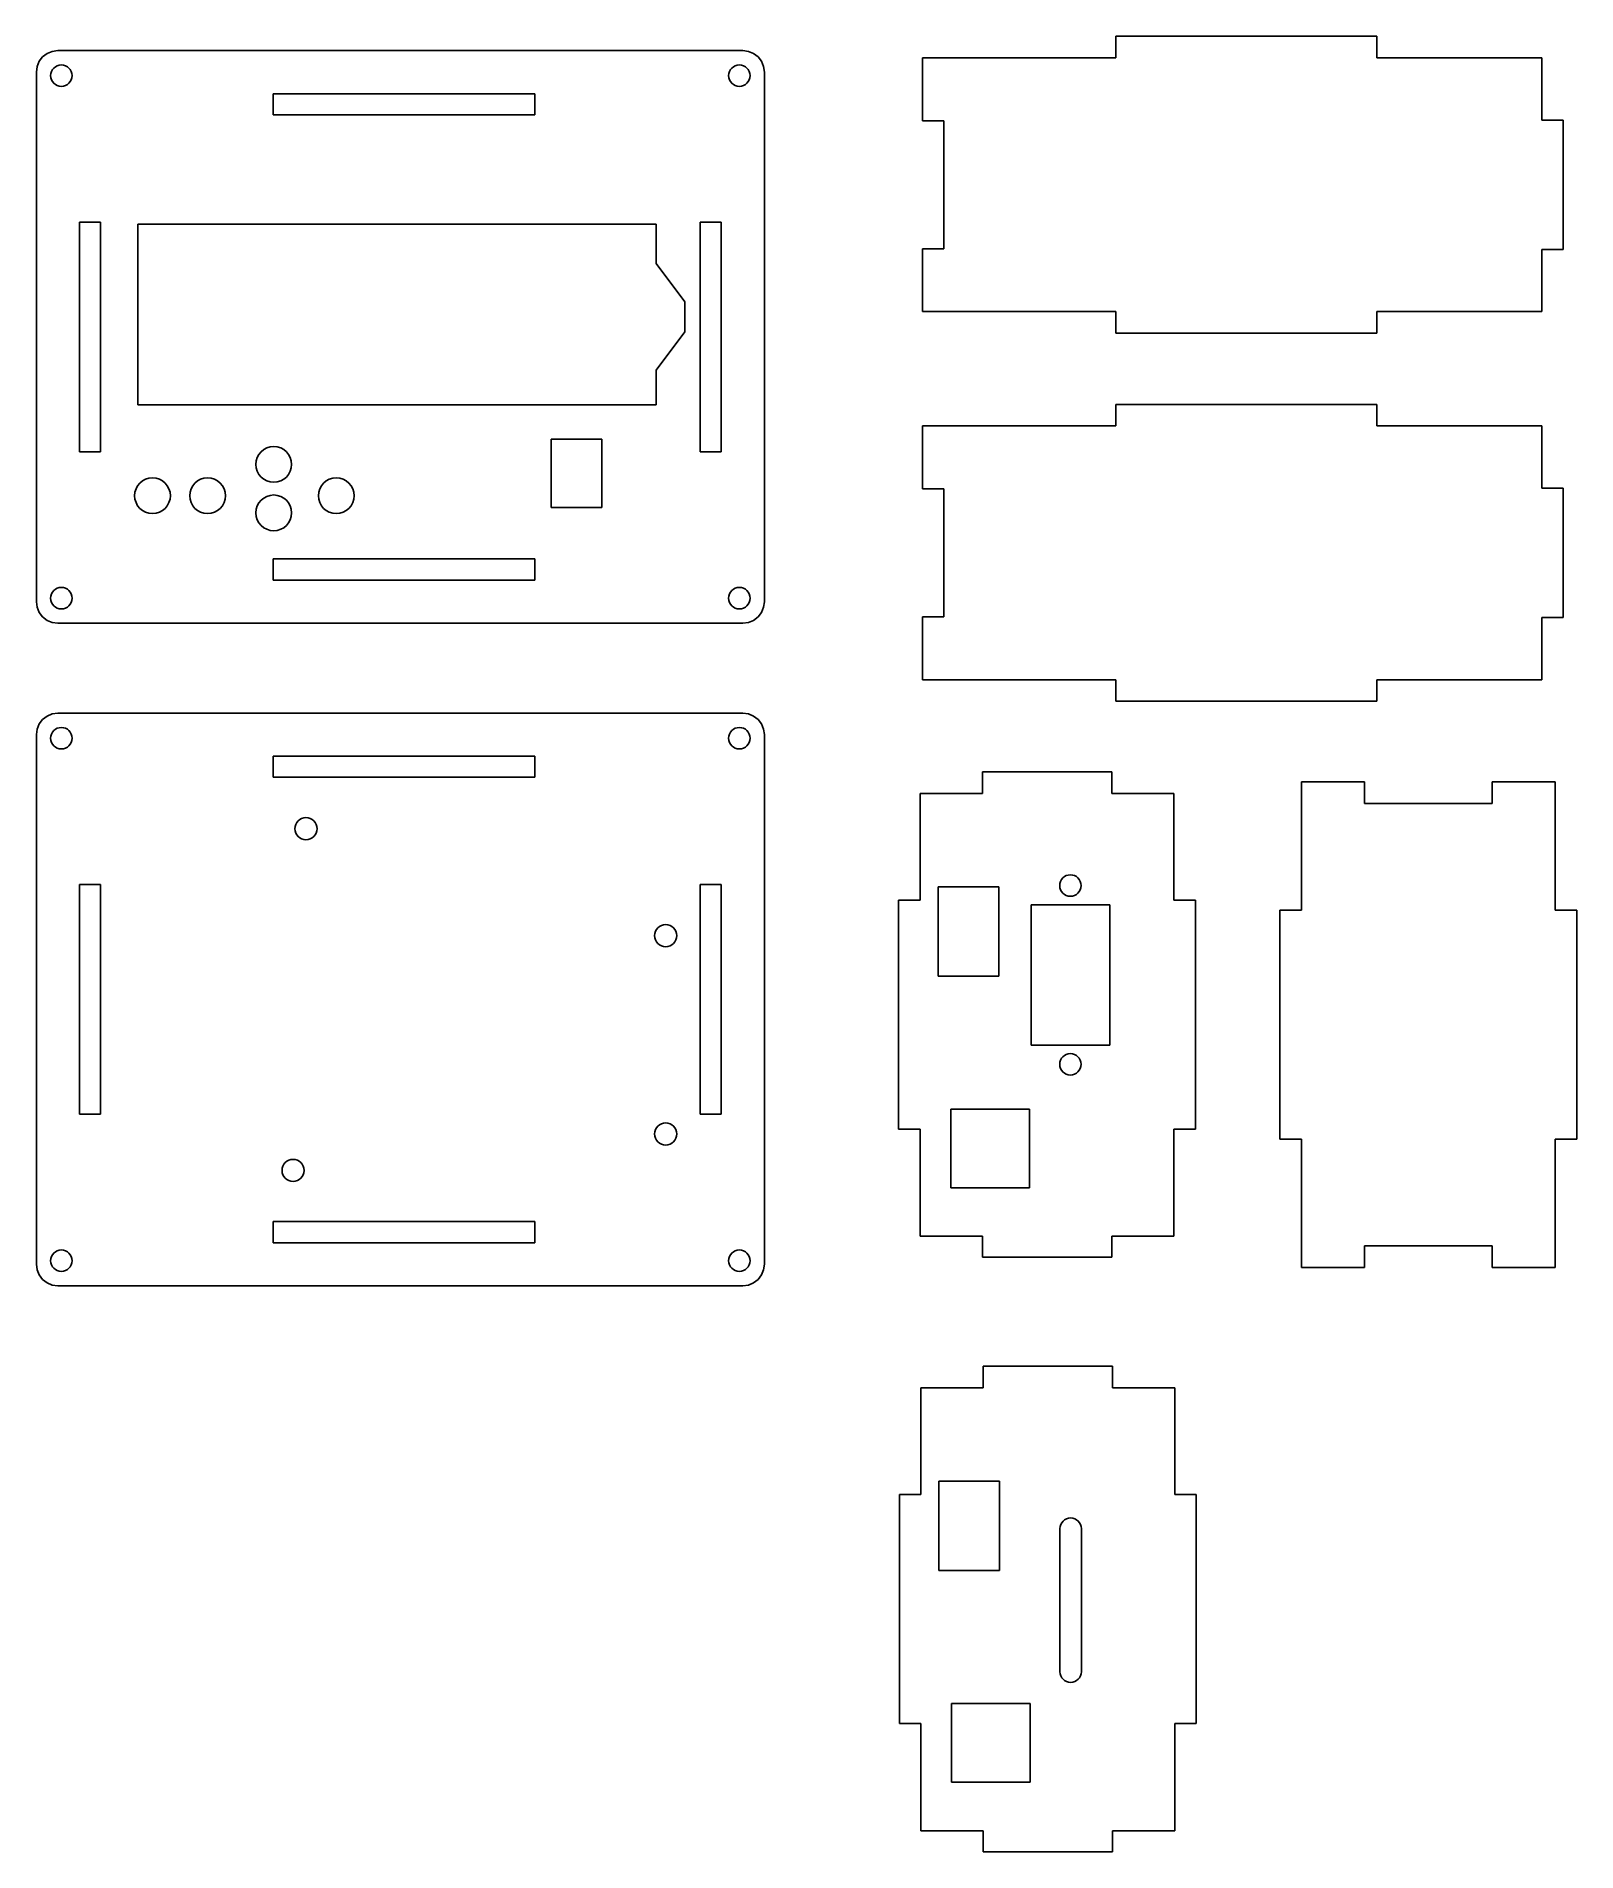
# Model space of a CAD drawing. Header units: millimetres. Extents: x 21 to 236, y -71 to 183.
import ezdxf

# ---------------------------------------------------------------- set-up
doc = ezdxf.new("R2010")
doc.units = ezdxf.units.MM
doc.layers.add('Layer1', color=2, linetype='Continuous', true_color=0xffff00)

msp = doc.modelspace()

# ---------------------------------------------------------------- linework, layer by layer
at = {"layer": 'Layer1'}
for p, q in [((208.36, 182.95), (171.86, 182.95)), ((171.86, 179.95), (171.86, 182.95)), ((208.36, 179.95), (208.36, 182.95)), ((21.78, 180.07), (22.41, 180.54)), ((22.41, 180.54), (23.13, 180.84)), ((23.13, 180.84), (23.91, 180.95)), ((23.91, 180.95), (119.71, 180.95)), ((120.48, 180.84), (119.71, 180.95)), ((121.21, 180.54), (120.48, 180.84)), ((121.83, 180.07), (121.21, 180.54)), ((20.91, 177.95), (21.01, 178.72)), ((20.91, 103.88), (20.91, 177.95)), ((21.01, 178.72), (21.31, 179.45)), ((21.31, 179.45), (21.78, 180.07)), ((122.3, 179.45), (121.83, 180.07)), ((122.6, 178.72), (122.3, 179.45)), ((122.71, 177.95), (122.6, 178.72)), ((122.71, 177.95), (122.71, 103.88)), ((144.81, 179.95), (171.86, 179.95)), ((144.81, 171.14), (144.81, 179.95)), ((231.41, 179.95), (208.36, 179.95)), ((231.41, 179.95), (231.41, 171.24)), ((90.61, 174.92), (54.01, 174.92)), ((54.01, 174.92), (54.01, 171.97)), ((90.61, 171.97), (90.61, 174.92)), ((54.01, 171.97), (90.61, 171.97)), ((144.81, 171.14), (147.81, 171.14)), ((147.81, 171.14), (147.81, 153.25)), ((234.41, 171.24), (231.41, 171.24)), ((234.41, 153.15), (234.41, 171.24)), ((26.93, 156.96), (26.93, 124.86)), ((29.88, 156.96), (26.93, 156.96)), ((29.88, 124.86), (29.88, 156.96)), ((35.1, 156.7), (107.6, 156.7)), ((35.1, 156.7), (35.1, 131.4)), ((107.6, 156.7), (107.6, 151.18)), ((116.68, 156.96), (113.73, 156.96)), ((113.73, 156.96), (113.73, 124.86)), ((116.68, 124.86), (116.68, 156.96)), ((144.81, 153.25), (147.81, 153.25)), ((144.81, 144.45), (144.81, 153.25)), ((231.41, 144.45), (231.41, 153.15)), ((234.41, 153.15), (231.41, 153.15)), ((107.6, 151.18), (111.6, 145.83)), ((111.6, 145.83), (111.6, 141.63)), ((171.86, 144.45), (144.81, 144.45)), ((171.86, 144.45), (171.86, 141.45)), ((208.36, 144.45), (208.36, 141.45)), ((231.41, 144.45), (208.36, 144.45)), ((107.6, 136.28), (111.6, 141.63)), ((208.36, 141.45), (171.86, 141.45)), ((107.6, 136.28), (107.6, 131.4)), ((107.6, 131.4), (35.1, 131.4)), ((208.36, 131.47), (171.86, 131.47)), ((171.86, 128.47), (171.86, 131.47)), ((208.36, 128.47), (208.36, 131.47)), ((144.81, 128.47), (171.86, 128.47)), ((144.81, 119.67), (144.81, 128.47)), ((231.41, 128.47), (208.36, 128.47)), ((231.41, 128.47), (231.41, 119.77)), ((26.93, 124.86), (29.88, 124.86)), ((92.91, 126.62), (99.99, 126.62)), ((92.91, 117.04), (92.91, 126.62)), ((99.99, 117.04), (99.99, 126.62)), ((113.73, 124.86), (116.68, 124.86)), ((144.81, 119.67), (147.81, 119.67)), ((147.81, 119.67), (147.81, 101.78)), ((234.41, 119.77), (231.41, 119.77)), ((234.41, 101.68), (234.41, 119.77)), ((99.99, 117.04), (92.91, 117.04)), ((90.61, 109.86), (54.01, 109.86)), ((54.01, 109.86), (54.01, 106.91)), ((90.61, 106.91), (90.61, 109.86)), ((54.01, 106.91), (90.61, 106.91)), ((21.01, 103.11), (20.91, 103.88)), ((21.31, 102.38), (21.01, 103.11)), ((21.78, 101.76), (21.31, 102.38)), ((22.41, 101.28), (21.78, 101.76)), ((121.83, 101.76), (121.21, 101.28)), ((122.3, 102.38), (121.83, 101.76)), ((122.6, 103.11), (122.3, 102.38)), ((122.71, 103.88), (122.6, 103.11)), ((144.81, 101.78), (147.81, 101.78)), ((144.81, 92.97), (144.81, 101.78)), ((231.41, 92.97), (231.41, 101.68)), ((234.41, 101.68), (231.41, 101.68)), ((23.13, 100.98), (22.41, 101.28)), ((23.91, 100.88), (23.13, 100.98)), ((119.71, 100.88), (23.91, 100.88)), ((120.48, 100.98), (119.71, 100.88)), ((121.21, 101.28), (120.48, 100.98)), ((171.86, 92.97), (144.81, 92.97)), ((171.86, 92.97), (171.86, 89.97)), ((208.36, 92.97), (208.36, 89.97)), ((231.41, 92.97), (208.36, 92.97)), ((208.36, 89.97), (171.86, 89.97)), ((21.31, 86.8), (21.01, 86.08)), ((21.78, 87.42), (21.31, 86.8)), ((22.41, 87.9), (21.78, 87.42)), ((23.13, 88.2), (22.41, 87.9)), ((23.91, 88.3), (23.13, 88.2)), ((23.91, 88.3), (119.71, 88.3)), ((120.48, 88.2), (119.71, 88.3)), ((121.21, 87.9), (120.48, 88.2)), ((121.83, 87.42), (121.21, 87.9)), ((122.3, 86.8), (121.83, 87.42)), ((122.3, 86.8), (122.6, 86.08)), ((21.01, 86.08), (20.91, 85.3)), ((20.91, 11.24), (20.91, 85.3)), ((122.71, 85.3), (122.6, 86.08)), ((122.71, 85.3), (122.71, 11.24)), ((90.61, 82.28), (54.01, 82.28)), ((54.01, 82.28), (54.01, 79.33)), ((90.61, 79.33), (90.61, 82.28)), ((54.01, 79.33), (90.61, 79.33)), ((153.19, 80.08), (171.28, 80.08)), ((153.19, 80.08), (153.19, 77.08)), ((171.28, 80.08), (171.28, 77.08)), ((144.48, 77.08), (153.19, 77.08)), ((144.48, 77.08), (144.48, 62.15)), ((179.98, 77.08), (171.28, 77.08)), ((179.98, 77.08), (179.98, 62.15)), ((206.6, 78.68), (197.8, 78.68)), ((197.8, 78.68), (197.8, 60.75)), ((206.6, 78.68), (206.6, 75.68)), ((233.29, 78.68), (224.49, 78.68)), ((224.49, 78.68), (224.49, 75.68)), ((233.29, 78.68), (233.29, 60.75)), ((224.49, 75.68), (206.6, 75.68)), ((26.93, 64.32), (26.93, 32.22)), ((29.88, 64.32), (26.93, 64.32)), ((29.88, 32.22), (29.88, 64.32)), ((116.68, 64.32), (113.73, 64.32)), ((113.73, 64.32), (113.73, 32.22)), ((116.68, 32.22), (116.68, 64.32)), ((146.99, 64.04), (155.48, 64.04)), ((146.99, 64.04), (146.99, 51.54)), ((155.48, 64.04), (155.48, 51.54)), ((141.48, 62.15), (144.48, 62.15)), ((141.48, 30.15), (141.48, 62.15)), ((160, 41.9), (160, 61.5)), ((160, 61.5), (171, 61.5)), ((171, 61.5), (171, 41.9)), ((179.98, 62.15), (182.98, 62.15)), ((182.98, 30.15), (182.98, 62.15)), ((194.8, 60.75), (197.8, 60.75)), ((194.8, 28.75), (194.8, 60.75)), ((233.29, 60.75), (236.29, 60.75)), ((236.29, 28.75), (236.29, 60.75)), ((146.99, 51.54), (155.48, 51.54)), ((160, 41.9), (171, 41.9)), ((26.93, 32.22), (29.88, 32.22)), ((113.73, 32.22), (116.68, 32.22)), ((148.79, 32.95), (148.79, 21.95)), ((148.79, 32.95), (159.79, 32.95)), ((159.79, 32.95), (159.79, 21.95)), ((144.48, 30.15), (141.48, 30.15)), ((144.48, 30.15), (144.48, 15.15)), ((179.98, 30.15), (179.98, 15.15)), ((179.98, 30.15), (182.98, 30.15)), ((197.8, 28.75), (194.8, 28.75)), ((197.8, 10.81), (197.8, 28.75)), ((233.29, 28.75), (233.29, 10.81)), ((233.29, 28.75), (236.29, 28.75)), ((148.79, 21.95), (159.79, 21.95)), ((90.61, 17.21), (54.01, 17.21)), ((54.01, 17.21), (54.01, 14.26)), ((90.61, 14.26), (90.61, 17.21)), ((54.01, 14.26), (90.61, 14.26)), ((144.48, 15.15), (153.19, 15.15)), ((153.19, 12.22), (153.19, 15.15)), ((171.28, 12.22), (171.28, 15.15)), ((179.98, 15.15), (171.28, 15.15)), ((206.6, 10.81), (206.6, 13.81)), ((206.6, 13.81), (224.49, 13.81)), ((224.49, 10.81), (224.49, 13.81)), ((20.91, 11.24), (21.01, 10.46)), ((21.01, 10.46), (21.31, 9.74)), ((122.3, 9.74), (122.6, 10.46)), ((122.6, 10.46), (122.71, 11.24)), ((153.19, 12.22), (171.28, 12.22)), ((206.6, 10.81), (197.8, 10.81)), ((233.29, 10.81), (224.49, 10.81)), ((21.31, 9.74), (21.78, 9.12)), ((21.78, 9.12), (22.41, 8.64)), ((22.41, 8.64), (23.13, 8.34)), ((23.13, 8.34), (23.91, 8.24)), ((119.71, 8.24), (23.91, 8.24)), ((119.71, 8.24), (120.48, 8.34)), ((120.48, 8.34), (121.21, 8.64)), ((121.21, 8.64), (121.83, 9.12)), ((121.83, 9.12), (122.3, 9.74)), ((153.29, -3.03), (171.39, -3.03)), ((153.29, -3.03), (153.29, -6.03)), ((171.39, -3.03), (171.39, -6.03)), ((144.59, -6.03), (153.29, -6.03)), ((144.59, -6.03), (144.59, -20.97)), ((180.09, -6.03), (171.39, -6.03)), ((180.09, -6.03), (180.09, -20.97)), ((147.09, -19.08), (155.59, -19.08)), ((147.09, -19.08), (147.09, -31.58)), ((155.59, -19.08), (155.59, -31.58)), ((141.59, -20.97), (144.59, -20.97)), ((141.59, -52.97), (141.59, -20.97)), ((180.09, -20.97), (183.09, -20.97)), ((183.09, -52.97), (183.09, -20.97)), ((164.03, -45.73), (164.03, -25.73)), ((167.03, -25.73), (167.03, -45.73)), ((147.09, -31.58), (155.59, -31.58)), ((148.89, -50.16), (148.89, -61.16)), ((148.89, -50.16), (159.89, -50.16)), ((159.89, -50.16), (159.89, -61.16)), ((144.59, -52.97), (141.59, -52.97)), ((144.59, -52.97), (144.59, -67.96)), ((180.09, -52.97), (180.09, -67.96)), ((180.09, -52.97), (183.09, -52.97)), ((148.89, -61.16), (159.89, -61.16)), ((144.59, -67.96), (153.29, -67.96)), ((153.29, -70.9), (153.29, -67.96)), ((171.39, -70.9), (171.39, -67.96)), ((180.09, -67.96), (171.39, -67.96)), ((153.29, -70.9), (171.39, -70.9))]:
    msp.add_line(p, q, dxfattribs=at)
for centre, radius in [((24.41, 177.45), 1.5), ((119.21, 177.45), 1.5), ((54.1, 123.09), 2.5), ((37.15, 118.71), 2.5), ((44.85, 118.71), 2.5), ((62.85, 118.71), 2.5), ((54.1, 116.31), 2.5), ((24.41, 104.38), 1.5), ((119.21, 104.38), 1.5), ((24.41, 84.8), 1.5), ((119.21, 84.8), 1.5), ((58.61, 72.14), 1.55), ((165.5, 64.2), 1.5), ((108.91, 57.2), 1.55), ((165.5, 39.2), 1.5), ((108.91, 29.46), 1.55), ((56.81, 24.36), 1.55), ((24.41, 11.74), 1.5), ((119.21, 11.74), 1.5)]:
    msp.add_circle(centre, radius, dxfattribs=at)
for centre, start, end in [((165.53, -25.73), 0, 180), ((165.53, -45.73), 180, 0)]:
    msp.add_arc(centre, 1.5, start, end, dxfattribs=at)

doc.saveas('drawing.dxf')
